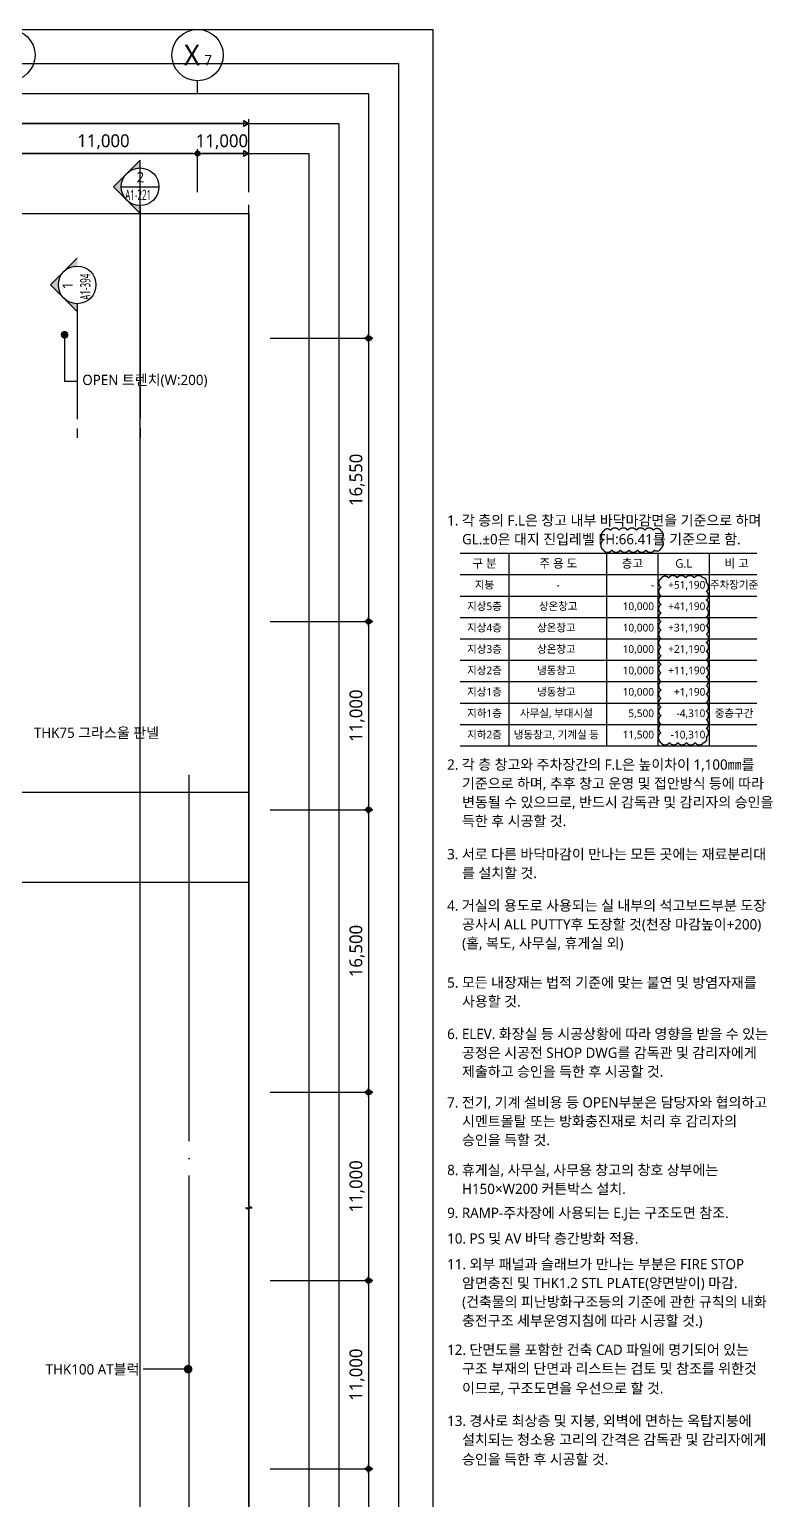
# Model space of a CAD drawing. Header units: millimetres. Extents: x 45782458 to 46215946, y 191740 to 1509539.
# Drawn here: x 45954142 to 45997585, y 387555 to 473440 of the extents above; entities that cross this region are included whole.
import ezdxf
from ezdxf.enums import TextEntityAlignment as Align

# ---------------------------------------------------------------- set-up
doc = ezdxf.new("R2010")
doc.units = ezdxf.units.MM
doc.header["$LTSCALE"] = 1000
doc.header["$MEASUREMENT"] = 0
doc.header["$PDSIZE"] = -10
doc.linetypes.add('ACAD_ISO03W100', pattern=[30, 12, -18])
doc.linetypes.add('CEN', pattern=[62, 60, -1, 0, -1])
doc.layers.get('0').update_dxf_attribs({"linetype": 'CONTINUOUS'})
doc.layers.get('Defpoints').update_dxf_attribs({"color": 171, "linetype": 'CONTINUOUS'})
for name, color, linetype in [('Center(AR)', 30, 'CEN'), ('DIM', 7, 'CONTINUOUS'), ('LED', 7, 'CONTINUOUS'), ('NDIM', 7, 'CONTINUOUS'), ('SYM', 7, 'CONTINUOUS'), ('SYM(AXIS)', 7, 'CONTINUOUS'), ('TEXT(AXIS)', 2, 'CONTINUOUS'), ('TEXT(MIN)', 7, 'CONTINUOUS'), ('TEXT(노트)', 7, 'CONTINUOUS')]:
    doc.layers.add(name, color=color, linetype=linetype)
doc.layers.add('VE변경사항적용-20220616', color=10, linetype='CONTINUOUS', plot=False)
doc.styles.add('CGS', font='cgse', dxfattribs={"bigfont": 'cgs'})
doc.styles.add('TE', font='malgun_0.ttf')
doc.styles.add('궁서체', font='')
doc.styles.add('나눔바른고딕', font='NanumBarunGothic.ttf')
doc.styles.get('궁서체').set_extended_font_data('GungsuhChe')
doc.dimstyles.new('BA', dxfattribs={"dimscale": 500, "dimtxt": 3, "dimasz": 1, "dimexe": 1, "dimexo": 5, "dimgap": 0.9, "dimtad": 1, "dimdec": 0, "dimdsep": 46, "dimlunit": 6, "dimtxsty": 'TE', "dimblk": 'DDD', "dimcen": 2.5, "dimclrd": 256, "dimclre": 256, "dimclrt": 3, "dimazin": 2, "dimtfac": 1, "dimtdec": 0, "dimtix": 1, "dimtmove": 2, "dimatfit": 3, "dimldrblk": 'DDD', "dimfxl": 1, "dimtolj": 1, "dimtzin": 0, "dimarcsym": 2})
doc.dimstyles.new('CPDIM1', dxfattribs={"dimtxt": 3, "dimasz": 2.5, "dimexe": 1.25, "dimexo": 5, "dimgap": 1.5, "dimtad": 1, "dimdec": 0, "dimzin": 1, "dimdsep": 46, "dimlunit": 6, "dimtxsty": '궁서체', "dimblk1": 'Z_DOT', "dimblk2": 'Z_DOT', "dimsah": 1, "dimcen": 2.5, "dimadec": 0, "dimazin": 0, "dimtfac": 1, "dimtdec": 0, "dimtix": 1, "dimtmove": 2, "dimatfit": 3, "dimldrblk": 'Z_DOT', "dimfxl": 1, "dimtolj": 1, "dimtzin": 1, "dimarcsym": 0})
doc.dimstyles.new('NDIM 1200', dxfattribs={"dimscale": 500, "dimtxt": 3, "dimasz": 1, "dimexe": 2, "dimexo": 2, "dimgap": 1, "dimtad": 1, "dimdec": 0, "dimdsep": 46, "dimtxsty": 'CGS', "dimblk": 'DOT0', "dimcen": 1, "dimdle": 8, "dimclrd": 2, "dimclre": 2, "dimclrt": 2, "dimadec": 0, "dimazin": 0, "dimtfac": 1, "dimtdec": 0, "dimtix": 1, "dimtmove": 2, "dimatfit": 3, "dimldrblk": 'DOT0', "dimfxl": 1, "dimtolj": 1, "dimtzin": 0, "dimlwd": -1, "dimlwe": -1, "dimarcsym": 0})

# ---------------------------------------------------------------- blocks, each defined once
blk = doc.blocks.new('DDD')
at = {"layer": 'DIM', "color": 0}
for p, q in [((-1, 0), (1, 0)), ((0, -1), (0, 1))]:
    blk.add_line(p, q, dxfattribs=at)
for radius in [0.6, 0.3]:
    blk.add_circle((0, 0), radius, dxfattribs=at)
blk = doc.blocks.new('*D270')
at = {"layer": 'Defpoints', "color": 0, "ltscale": 0.4, "transparency": 16777216}
for p in [(45952972, 466190), (45952972, 462690), (45963972, 462690)]:
    blk.add_point(p, dxfattribs=at)
at = {"layer": 'NDIM', "lineweight": -2, "ltscale": 0.4, "transparency": 16777216}
for p, q in [((45952972, 463940), (45952972, 466440)), ((45963972, 463940), (45963972, 466440)), ((45963722, 466190), (45953222, 466190))]:
    blk.add_line(p, q, dxfattribs=at)
at = {"layer": 'NDIM', "lineweight": -2, "ltscale": 0.4, "transparency": 16777216, "xscale": 250, "yscale": 250, "zscale": 250, "rotation": 180}
blk.add_blockref('DDD', (45952972, 466190), dxfattribs=at)
at = {"layer": 'NDIM', "lineweight": -2, "ltscale": 0.4, "transparency": 16777216, "xscale": 250, "yscale": 250, "zscale": 250}
blk.add_blockref('DDD', (45963972, 466190), dxfattribs=at)
at = {"layer": 'NDIM', "color": 3, "ltscale": 0.4, "transparency": 16777216, "insert": (45958472, 466868), "char_height": 750, "attachment_point": 5, "style": 'TE'}
blk.add_mtext('\\A1;11,000', dxfattribs=at)
blk = doc.blocks.new('A$C2F20087E')
at = {"layer": 'SYM(AXIS)'}
blk.add_line((600, 0), (600, 300), dxfattribs=at)
blk.add_circle((600, 900), 600, dxfattribs=at)
blk = doc.blocks.new('*D607')
at = {"layer": 'Defpoints', "color": 0, "ltscale": 0.4, "transparency": 16777216}
for p in [(45966972, 389351), (45966972, 378351), (45973972, 378351)]:
    blk.add_point(p, dxfattribs=at)
at = {"layer": 'NDIM', "lineweight": -2, "ltscale": 0.4, "transparency": 16777216}
for p, q in [((45968222, 389351), (45974222, 389351)), ((45973972, 389101), (45973972, 378601)), ((45968222, 378351), (45974222, 378351))]:
    blk.add_line(p, q, dxfattribs=at)
at = {"layer": 'NDIM', "lineweight": -2, "ltscale": 0.4, "transparency": 16777216, "xscale": 250, "yscale": 250, "zscale": 250}
for p, rotation in [((45973972, 389351), 90), ((45973972, 378351), 270)]:
    blk.add_blockref('DDD', p, dxfattribs=dict(at, rotation=rotation))
at = {"layer": 'NDIM', "color": 3, "ltscale": 0.4, "transparency": 16777216, "insert": (45973295, 383851), "char_height": 750, "attachment_point": 5, "rotation": 90, "style": 'TE'}
blk.add_mtext('\\A1;11,000', dxfattribs=at)
blk = doc.blocks.new('*D608')
at = {"layer": 'Defpoints', "color": 0, "ltscale": 0.4, "transparency": 16777216}
for p in [(45966972, 400351), (45966972, 389351), (45973972, 389351)]:
    blk.add_point(p, dxfattribs=at)
at = {"layer": 'NDIM', "lineweight": -2, "ltscale": 0.4, "transparency": 16777216}
for p, q in [((45968222, 400351), (45974222, 400351)), ((45973972, 400101), (45973972, 389601)), ((45968222, 389351), (45974222, 389351))]:
    blk.add_line(p, q, dxfattribs=at)
at = {"layer": 'NDIM', "lineweight": -2, "ltscale": 0.4, "transparency": 16777216, "xscale": 250, "yscale": 250, "zscale": 250}
for p, rotation in [((45973972, 400351), 90), ((45973972, 389351), 270)]:
    blk.add_blockref('DDD', p, dxfattribs=dict(at, rotation=rotation))
at = {"layer": 'NDIM', "color": 3, "ltscale": 0.4, "transparency": 16777216, "insert": (45973295, 394851), "char_height": 750, "attachment_point": 5, "rotation": 90, "style": 'TE'}
blk.add_mtext('\\A1;11,000', dxfattribs=at)
blk = doc.blocks.new('*D609')
at = {"layer": 'Defpoints', "color": 0, "ltscale": 0.4, "transparency": 16777216}
for p in [(45966972, 411351), (45966972, 400351), (45973972, 400351)]:
    blk.add_point(p, dxfattribs=at)
at = {"layer": 'NDIM', "lineweight": -2, "ltscale": 0.4, "transparency": 16777216}
for p, q in [((45968222, 411351), (45974222, 411351)), ((45973972, 411101), (45973972, 400601)), ((45968222, 400351), (45974222, 400351))]:
    blk.add_line(p, q, dxfattribs=at)
at = {"layer": 'NDIM', "lineweight": -2, "ltscale": 0.4, "transparency": 16777216, "xscale": 250, "yscale": 250, "zscale": 250}
for p, rotation in [((45973972, 411351), 90), ((45973972, 400351), 270)]:
    blk.add_blockref('DDD', p, dxfattribs=dict(at, rotation=rotation))
at = {"layer": 'NDIM', "color": 3, "ltscale": 0.4, "transparency": 16777216, "insert": (45973295, 405851), "char_height": 750, "attachment_point": 5, "rotation": 90, "style": 'TE'}
blk.add_mtext('\\A1;11,000', dxfattribs=at)
blk = doc.blocks.new('*D610')
at = {"layer": 'Defpoints', "color": 0, "ltscale": 0.4, "transparency": 16777216}
for p in [(45966972, 427851), (45966972, 411351), (45973972, 411351)]:
    blk.add_point(p, dxfattribs=at)
at = {"layer": 'NDIM', "lineweight": -2, "ltscale": 0.4, "transparency": 16777216}
for p, q in [((45968222, 427851), (45974222, 427851)), ((45973972, 427601), (45973972, 411601)), ((45968222, 411351), (45974222, 411351))]:
    blk.add_line(p, q, dxfattribs=at)
at = {"layer": 'NDIM', "lineweight": -2, "ltscale": 0.4, "transparency": 16777216, "xscale": 250, "yscale": 250, "zscale": 250}
for p, rotation in [((45973972, 427851), 90), ((45973972, 411351), 270)]:
    blk.add_blockref('DDD', p, dxfattribs=dict(at, rotation=rotation))
at = {"layer": 'NDIM', "color": 3, "ltscale": 0.4, "transparency": 16777216, "insert": (45973295, 419601), "char_height": 750, "attachment_point": 5, "rotation": 90, "style": 'TE'}
blk.add_mtext('\\A1;16,500', dxfattribs=at)
blk = doc.blocks.new('*D611')
at = {"layer": 'Defpoints', "color": 0, "ltscale": 0.4, "transparency": 16777216}
for p in [(45966972, 438851), (45966972, 427851), (45973972, 427851)]:
    blk.add_point(p, dxfattribs=at)
at = {"layer": 'NDIM', "lineweight": -2, "ltscale": 0.4, "transparency": 16777216}
for p, q in [((45968222, 438851), (45974222, 438851)), ((45973972, 438601), (45973972, 428101)), ((45968222, 427851), (45974222, 427851))]:
    blk.add_line(p, q, dxfattribs=at)
at = {"layer": 'NDIM', "lineweight": -2, "ltscale": 0.4, "transparency": 16777216, "xscale": 250, "yscale": 250, "zscale": 250}
for p, rotation in [((45973972, 438851), 90), ((45973972, 427851), 270)]:
    blk.add_blockref('DDD', p, dxfattribs=dict(at, rotation=rotation))
at = {"layer": 'NDIM', "color": 3, "ltscale": 0.4, "transparency": 16777216, "insert": (45973295, 433351), "char_height": 750, "attachment_point": 5, "rotation": 90, "style": 'TE'}
blk.add_mtext('\\A1;11,000', dxfattribs=at)
blk = doc.blocks.new('*D612')
at = {"layer": 'Defpoints', "color": 0, "ltscale": 0.4, "transparency": 16777216}
for p in [(45966972, 455401), (45966972, 438851), (45973972, 438851)]:
    blk.add_point(p, dxfattribs=at)
at = {"layer": 'NDIM', "lineweight": -2, "ltscale": 0.4, "transparency": 16777216}
for p, q in [((45968222, 455401), (45974222, 455401)), ((45973972, 455151), (45973972, 439101)), ((45968222, 438851), (45974222, 438851))]:
    blk.add_line(p, q, dxfattribs=at)
at = {"layer": 'NDIM', "lineweight": -2, "ltscale": 0.4, "transparency": 16777216, "xscale": 250, "yscale": 250, "zscale": 250}
for p, rotation in [((45973972, 455401), 90), ((45973972, 438851), 270)]:
    blk.add_blockref('DDD', p, dxfattribs=dict(at, rotation=rotation))
at = {"layer": 'NDIM', "color": 3, "ltscale": 0.4, "transparency": 16777216, "insert": (45973295, 447126), "char_height": 750, "attachment_point": 5, "rotation": 90, "style": 'TE'}
blk.add_mtext('\\A1;16,550', dxfattribs=at)
blk = doc.blocks.new('sadnjfknkfggfhfgh')
at = {"layer": 'TEXT(MIN)'}
for points in [[(43152817, 1561090), (43187500, 1561090)], [(43158517, 1561090), (43158517, 1538590)], [(43169917, 1561090), (43169917, 1538590)], [(43175917, 1561090), (43175917, 1538590)], [(43181917, 1561090), (43181917, 1538590)], [(43152817, 1558590), (43187500, 1558590)], [(43152817, 1556090), (43187500, 1556090)], [(43152817, 1553590), (43187500, 1553590)], [(43152817, 1551090), (43187500, 1551090)], [(43152817, 1548590), (43187500, 1548590)], [(43152817, 1546090), (43187500, 1546090)], [(43152817, 1543590), (43187500, 1543590)], [(43152817, 1541090), (43187500, 1541090)], [(43152817, 1538590), (43187500, 1538590)]]:
    blk.add_lwpolyline(points, dxfattribs=at)
at = {"layer": 'VE변경사항적용-20220616', "linetype": 'ACAD_ISO03W100'}
for points in [[(43169553, 1561457, 0.5205671), (43170553, 1561457, 0.5205671), (43171553, 1561457, 0.5205671), (43172553, 1561457, 0.5205671), (43173553, 1561457, 0.5205671), (43174553, 1561457, 0.5205671), (43175553, 1561457, 0.5205671), (43176324, 1561686, 0.5205671), (43176324, 1562686, 0.5205671), (43176324, 1563686, 0.5205671), (43175411, 1563773, 0.5205671), (43174411, 1563773, 0.5205671), (43173411, 1563773, 0.5205671), (43172411, 1563773, 0.5205671), (43171411, 1563773, 0.5205671), (43170411, 1563773, 0.5205671), (43169553, 1563630, 0.5205671), (43169553, 1562630, 0.5205671)], [(43176283, 1538961, 0.5205671), (43177283, 1538961, 0.5205671), (43178283, 1538961, 0.5205671), (43179283, 1538961, 0.5205671), (43180283, 1538961, 0.5205671), (43181283, 1538961, 0.5205671), (43181611, 1539632, 0.5205671), (43181611, 1540632, 0.5205671), (43181611, 1541632, 0.5205671), (43181611, 1542632, 0.5205671), (43181611, 1543632, 0.5205671), (43181611, 1544632, 0.5205671), (43181611, 1545632, 0.5205671), (43181611, 1546632, 0.5205671), (43181611, 1547632, 0.5205671), (43181611, 1548632, 0.5205671), (43181611, 1549632, 0.5205671), (43181611, 1550632, 0.5205671), (43181611, 1551632, 0.5205671), (43181611, 1552632, 0.5205671), (43181611, 1553632, 0.5205671), (43181611, 1554632, 0.5205671), (43181611, 1555632, 0.5205671), (43181611, 1556632, 0.5205671), (43181611, 1557632, 0.5205671), (43181186, 1558208, 0.5205671), (43180186, 1558208, 0.5205671), (43179186, 1558208, 0.5205671), (43178186, 1558208, 0.5205671), (43177186, 1558208, 0.5205671), (43176283, 1558111, 0.5205671), (43176283, 1557111, 0.5205671), (43176283, 1556111, 0.5205671), (43176283, 1555111, 0.5205671), (43176283, 1554111, 0.5205671), (43176283, 1553111, 0.5205671), (43176283, 1552111, 0.5205671), (43176283, 1551111, 0.5205671), (43176283, 1550111, 0.5205671), (43176283, 1549111, 0.5205671), (43176283, 1548111, 0.5205671), (43176283, 1547111, 0.5205671), (43176283, 1546111, 0.5205671), (43176283, 1545111, 0.5205671), (43176283, 1544111, 0.5205671), (43176283, 1543111, 0.5205671), (43176283, 1542111, 0.5205671), (43176283, 1541111, 0.5205671), (43176283, 1540111, 0.5205671)]]:
    blk.add_lwpolyline(points, format="xyb", close=True, dxfattribs=at)
at = {"layer": 'TEXT(MIN)', "style": '나눔바른고딕'}
for s, p in [('1. 각 층의 F.L은 창고 내부 바닥마감면을 기준으로 하며', (43151304, 1564928)), ('GL.±0은 대지 진입레벨 FH:66.41를 기준으로 함.', (43153044, 1562728)), ('2. 각 층 창고와 주차장간의 F.L은 높이차이 1,100㎜를', (43151304, 1536398)), ('기준으로 하며, 추후 창고 운영 및 접안방식 등에 따라', (43153044, 1534198)), ('변동될 수 있으므로, 반드시 감독관 및 감리자의 승인을', (43153044, 1531998)), ('득한 후 시공할 것.', (43153044, 1529798)), ('3. 서로 다른 바닥마감이 만나는 모든 곳에는 재료분리대', (43151304, 1525928)), ('를 설치할 것.', (43153044, 1523728)), ('4. 거실의 용도로 사용되는 실 내부의 석고보드부분 도장', (43151304, 1519928)), ('공사시 ALL PUTTY후 도장할 것(천장 마감높이+200)', (43153044, 1517728)), ('(홀, 복도, 사무실, 휴게실 외)', (43153044, 1515528)), ('5. 모든 내장재는 법적 기준에 맞는 불연 및 방염자재를', (43151304, 1510928)), ('사용할 것.', (43153044, 1508728)), ('6. ELEV. 화장실 등 시공상황에 따라 영향을 받을 수 있는', (43151304, 1504928)), ('공정은 시공전 SHOP DWG를 감독관 및 감리자에게', (43153044, 1502728)), ('제출하고 승인을 득한 후 시공할 것.', (43153044, 1500528)), ('7. 전기, 기계 설비용 등 OPEN부분은 담당자와 협의하고', (43151304, 1496928)), ('시멘트몰탈 또는 방화충진재로 처리 후 감리자의', (43153044, 1494728)), ('승인을 득할 것.', (43153044, 1492528)), ('8. 휴게실, 사무실, 사무용 창고의 창호 상부에는', (43151304, 1489028)), ('H150×W200 커튼박스 설치.', (43153044, 1486828)), ('9. RAMP-주차장에 사용되는 E.J는 구조도면 참조.', (43151304, 1484028)), ('10. PS 및 AV 바닥 층간방화 적용.', (43151304, 1481028)), ('11. 외부 패널과 슬래브가 만나는 부분은 FIRE STOP', (43151304, 1478028)), ('암면충진 및 THK1.2 STL PLATE(양면받이) 마감.', (43153044, 1475828)), ('(건축물의 피난방화구조등의 기준에 관한 규칙의 내화', (43153044, 1473628)), ('충전구조 세부운영지침에 따라 시공할 것.)', (43153044, 1471428)), ('12. 단면도를 포함한 건축 CAD 파일에 명기되어 있는', (43151304, 1468028)), ('구조 부재의 단면과 리스트는 검토 및 참조를 위한것', (43153044, 1465828)), ('이므로, 구조도면을 우선으로 할 것.', (43153044, 1463528)), ('13. 경사로 최상층 및 지붕, 외벽에 면하는 옥탑지붕에', (43151304, 1459728)), ('설치되는 청소용 고리의 간격은 감독관 및 감리자에게', (43153044, 1457528)), ('승인을 득한 후 시공할 것.', (43153044, 1455228))]:
    blk.add_text(s, height=1200, dxfattribs=at).set_placement(p, align=Align.MIDDLE_LEFT)
for s, height, p in [('구 분', 1000, (43155666, 1559896)), ('주 용 도', 1000, (43164299, 1559896)), ('층고', 1000, (43172962, 1559896)), ('G.L', 1000, (43178962, 1559896)), ('비 고', 1000, (43185143, 1559896)), ('지붕', 900, (43155666, 1557396)), ('-', 900, (43164289, 1557396)), ('주차장기준', 900, (43184845, 1557396)), ('지상5층', 900, (43155666, 1554896)), ('상온창고', 900, (43164289, 1554896)), ('지상4층', 900, (43155666, 1552396)), ('상온창고', 900, (43164070, 1552396)), ('지상3층', 900, (43155666, 1549896)), ('상온창고', 900, (43164070, 1549896)), ('지상2층', 900, (43155666, 1547396)), ('냉동창고', 900, (43164070, 1547396)), ('지상1층', 900, (43155666, 1544896)), ('냉동창고', 900, (43164070, 1544896)), ('지하1층', 900, (43155666, 1542396)), ('사무실, 부대시설', 900, (43164070, 1542396)), ('중층구간', 900, (43184845, 1542396)), ('지하2층', 900, (43155666, 1539896)), ('냉동창고, 기계실 등', 900, (43164070, 1539896))]:
    blk.add_text(s, height=height, dxfattribs=at).set_placement(p, align=Align.MIDDLE_CENTER)
for s, p in [('-', (43175487, 1557396)), ('+51,190', (43181487, 1557396)), ('10,000', (43175487, 1554896)), ('+41,190', (43181487, 1554896)), ('10,000', (43175487, 1552396)), ('+31,190', (43181487, 1552396)), ('10,000', (43175487, 1549896)), ('+21,190', (43181487, 1549896)), ('10,000', (43175487, 1547396)), ('+11,190', (43181487, 1547396)), ('10,000', (43175487, 1544896)), ('+1,190', (43181487, 1544896)), ('5,500', (43175487, 1542396)), ('-4,310', (43181487, 1542396)), ('11,500', (43175487, 1539896)), ('-10,310', (43181487, 1539896))]:
    blk.add_text(s, height=900, dxfattribs=at).set_placement(p, align=Align.MIDDLE_RIGHT)
blk = doc.blocks.new('Z_DOT')
at = {"layer": 'DIM', "color": 0}
for p, q in [((-1, 0), (1, 0)), ((0, -1), (0, 1))]:
    blk.add_line(p, q, dxfattribs=at)
for radius in [0.5, 0.25]:
    blk.add_circle((0, 0), radius, dxfattribs=at)
blk = doc.blocks.new('DOT0')
blk.add_line((-3, 0), (3, 0))
at = {"color": 6}
blk.add_circle((0, 0), 0.75, dxfattribs=at)

msp = doc.modelspace()

# ---------------------------------------------------------------- hatches: boundary and pattern name
at = {"layer": 'SYM'}
h = msp.add_hatch(color=256, dxfattribs=at)
h.paths.add_polyline_path([(45959057.7, 464245.8), (45959835.5, 465023.6, 0.4142136), (45959835.5, 463468)])
h.paths.add_polyline_path([(45959835.5, 465023.6), (45960613.3, 465801.4), (45960613.3, 465345.8, 0.1989124)])
h.paths.add_polyline_path([(45959835.5, 463468, 0.1989124), (45960613.3, 463145.8), (45960613.3, 462690.2)])
h = msp.add_hatch(color=256, dxfattribs=at)
h.paths.add_polyline_path([(45955379.5, 458517.8), (45956157.3, 457740, -0.4142136), (45956157.3, 459295.7)])
h.paths.add_polyline_path([(45956157.3, 457740), (45956935.1, 456962.2), (45956935.1, 457417.8, -0.1989124)])
h.paths.add_polyline_path([(45956157.3, 459295.7, -0.1989124), (45956935.1, 459617.8), (45956935.1, 460073.5)])

# ---------------------------------------------------------------- linework, layer by layer
msp.add_line((45959513.3, 464245.8), (45961713.3, 464245.8))
at = {"color": 6}
for points in [[(45966972.3, 467940.2), (45966672.3, 467767), (45966672.3, 468113.4)], [(45966972.3, 466190.2), (45966672.3, 466017), (45966672.3, 466363.4)]]:
    msp.add_lwpolyline(points, close=True, dxfattribs=at)
at = {"layer": 'Center(AR)'}
for p, q in [((45963472.3, 346490.2), (45963472.3, 429888.8)), ((45907534.8, 428888.8), (45966972.3, 428888.8))]:
    msp.add_line(p, q, dxfattribs=at)
at = {"layer": 'Defpoints'}
for p, q in [((45960613.3, 342990.2), (45960613.3, 465801.4)), ((45853593.1, 423626.3), (45966972.3, 423626.3))]:
    msp.add_line(p, q, dxfattribs=at)
for points in [[(45977722.3, 335740.2), (45801022.3, 335740.2), (45801022.3, 473440.2), (45977722.3, 473440.2)], [(45975722.3, 337740.2), (45803022.3, 337740.2), (45803022.3, 471440.2), (45975722.3, 471440.2)], [(45973972.3, 339490.2), (45804772.3, 339490.2), (45804772.3, 469690.2), (45973972.3, 469690.2)], [(45972222.3, 341240.2), (45806522.3, 341240.2), (45806522.3, 467940.2), (45972222.3, 467940.2)], [(45970472.3, 342990.2), (45808272.3, 342990.2), (45808272.3, 466190.2), (45970472.3, 466190.2)], [(45966972.3, 346490.2), (45811772.3, 346490.2), (45811772.3, 462690.2), (45966972.3, 462690.2)], [(45966972.3, 346490.2), (45824022.3, 346490.2), (45824022.3, 462690.2), (45966972.3, 462690.2)]]:
    msp.add_lwpolyline(points, close=True, dxfattribs=at)
at = {"layer": 'NDIM', "ltscale": 0.4}
for p, q in [((45966972.3, 463940.2), (45966972.3, 468190.2)), ((45966972.3, 467940.2), (45898222.3, 467940.2)), ((45966972.3, 466190.2), (45964222.3, 466190.2))]:
    msp.add_line(p, q, dxfattribs=at)
at = {"layer": 'SYM'}
for p, q in [((45960613.3, 465801.4), (45959057.7, 464245.8)), ((45960613.3, 462690.2), (45959057.7, 464245.8)), ((45960613.3, 463145.8), (45960613.3, 450733.8)), ((45956935.1, 460073.5), (45955379.5, 458517.8)), ((45956935.1, 456962.2), (45955379.5, 458517.8)), ((45956935.1, 457417.8), (45956935.1, 450679.8)), ((45956935.1, 450129.8), (45956935.1, 449579.8)), ((45960613.3, 450129.8), (45960613.3, 449579.8))]:
    msp.add_line(p, q, dxfattribs=at)
at = {"layer": 'SYM', "color": 8}
msp.add_lwpolyline([(45966972.3, 345990.2), (45966972.4, 404490.2), (45966772.3, 404590.2), (45967172.3, 404590.2), (45966972.3, 404690.2), (45966972.3, 463190.2)], dxfattribs=at)
at = {"layer": 'SYM'}
for centre in [(45960613.3, 464245.8), (45956935.1, 458517.8)]:
    msp.add_circle(centre, 1100, dxfattribs=at)

# ---------------------------------------------------------------- block references
for name, p, xscale, yscale, zscale in [('A$C2F20087E', (45951472.3, 469690.2), 2.5, 2.5, 2.5), ('A$C2F20087E', (45962472.3, 469690.2), 2.5, 2.5, 2.5), ('sadnjfknkfggfhfgh', (24402910.6, -337704.9), 0.5, 0.5, 0.5)]:
    msp.add_blockref(name, p, dxfattribs=dict(xscale=xscale, yscale=yscale, zscale=zscale))

# ---------------------------------------------------------------- texts
at = {"layer": 'NDIM', "color": 3, "ltscale": 0.4, "insert": (45965397.2, 466867.6), "char_height": 750, "attachment_point": 5, "style": 'TE'}
msp.add_mtext('\\A1;11,000', dxfattribs=at)
at = {"layer": 'TEXT(AXIS)', "style": '나눔바른고딕'}
for s, height, p in [('X', 1200, (45963643.2, 471950.1)), ('7', 600, (45964591.3, 471650.2))]:
    msp.add_text(s, height=height, dxfattribs=at).set_placement(p, align=Align.MIDDLE)
at = {"layer": 'TEXT(MIN)', "style": '나눔바른고딕'}
msp.add_text('OPEN 트렌치(W:200)', height=600, dxfattribs=at).set_placement((45957233.7, 452964.1), align=Align.MIDDLE_LEFT)
for s, p in [('THK75 그라스울 판넬', (45961718.9, 432352.4)), ('THK100 AT블럭', (45960574.1, 395163))]:
    msp.add_text(s, height=600, dxfattribs=at).set_placement(p, align=Align.MIDDLE_RIGHT)
at = {"layer": 'TEXT(노트)', "style": '나눔바른고딕'}
msp.add_text('2', height=600, dxfattribs=at).set_placement((45960406.3, 464503))
at = {"layer": 'TEXT(노트)', "style": '나눔바른고딕', "width": 0.6}
msp.add_text('A1-221', height=600, dxfattribs=at).set_placement((45959740.3, 463472.5))
msp.add_text('A1-394', height=600, rotation=90, dxfattribs=at).set_placement((45957708.4, 457644.8))
at = {"layer": 'TEXT(노트)', "style": '나눔바른고딕'}
msp.add_text('1', height=600, rotation=90, dxfattribs=at).set_placement((45956678, 458252.6))

# ---------------------------------------------------------------- dimensions: what is measured, and where the dimension line sits
at = {"layer": 'NDIM', "ltscale": 0.4}
for base, p1, p2, angle, picture, middle in [((45952972.3, 466190.2), (45963972.3, 462690.2), (45952972.3, 462690.2), 180, '*D270', (45958472.3, 466867.6)), ((45973972.3, 438851.3), (45966972.3, 455401.3), (45966972.3, 438851.3), 270, '*D612', (45973294.9, 447126.3)), ((45973972.3, 427851.3), (45966972.3, 438851.3), (45966972.3, 427851.3), 270, '*D611', (45973294.9, 433351.3)), ((45973972.3, 411351.3), (45966972.3, 427851.3), (45966972.3, 411351.3), 270, '*D610', (45973294.9, 419601.3)), ((45973972.3, 400351.3), (45966972.3, 411351.3), (45966972.3, 400351.3), 270, '*D609', (45973294.9, 405851.3)), ((45973972.3, 389351.3), (45966972.3, 400351.3), (45966972.3, 389351.3), 270, '*D608', (45973294.9, 394851.3)), ((45973972.3, 378351.3), (45966972.3, 389351.3), (45966972.3, 378351.3), 270, '*D607', (45973294.9, 383851.3))]:
    dim = msp.add_linear_dim(base=base, p1=p1, p2=p2, angle=angle, dimstyle='BA', override={"dimscale": 250}, dxfattribs=at)
    dim.commit()
    dim.dimension.update_dxf_attribs({"geometry": picture, "text_midpoint": middle})

# ---------------------------------------------------------------- leaders
at = {"ltscale": 10000}
msp.add_leader([(45956200.3, 455601.3), (45956200.3, 452893.4), (45956900.3, 452893.4)], dimstyle='CPDIM1', override={"dimtxt": 3000, "dimasz": 450, "dimgap": 1, "dimtad": 0, "dimzin": 0, "dimtxsty": 'CGS', "dimldrblk": 'Dot'}, dxfattribs=at)
at = {"layer": 'LED', "ltscale": 10000}
msp.add_leader([(45963422.3, 395175.2), (45960796.7, 395175.2)], dimstyle='NDIM 1200', override={"dimasz": 1, "dimtad": 0, "dimclrd": 256, "dimldrblk": 'Dot'}, dxfattribs=at)

doc.saveas('drawing.dxf')
